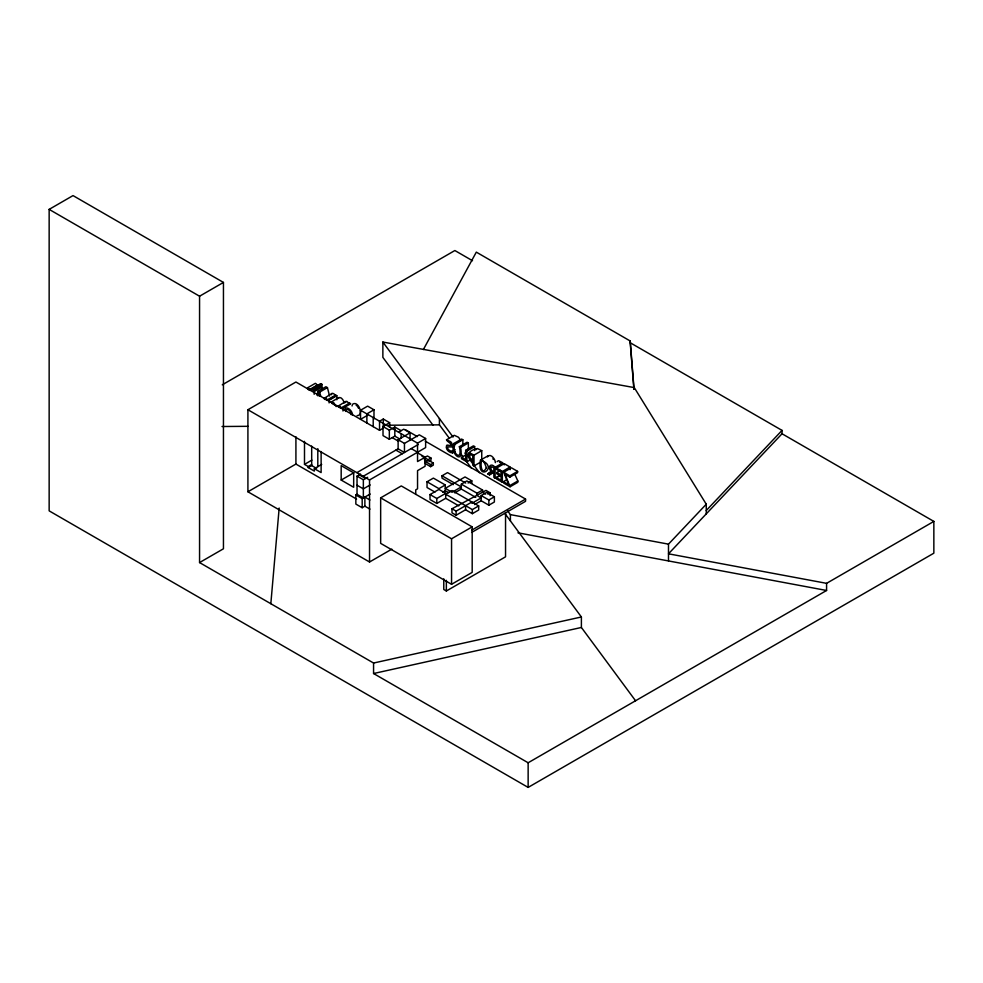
<?xml version="1.0" encoding="UTF-8"?>
<svg xmlns="http://www.w3.org/2000/svg" width="983" height="983" viewBox="0 0 983 983"><rect width="100%" height="100%" fill="white"/><g stroke="black" fill="none" stroke-linecap="round" stroke-linejoin="round"><path stroke-width="1.47" d="M270.829 603.709L279.172 508.039M345.586 411.435C346.335 406.52 351.828 411.705 351.177 414.666M331.369 394.724C331.75 391.713 335.142 394.343 335.658 395.952L335.658 395.055L336.837 395.744L336.837 399.786M344.32 410.427C345.758 404.222 353.044 411.201 352.442 415.121M352.061 405.967L352.283 404.959M317.988 395.965L318.947 393.126L319.672 396.088M316.809 395.043L318.16 391.197L325.901 386.724L327.437 387.609L329.538 396.026M345.008 402.625L346.827 401.347L349.543 403.927L349.543 403.079L350.722 403.755L342.981 408.228L341.801 407.54L341.801 408.4L344.382 406.901M475.919 449.723L477.431 448.543L481.744 450.669L481.744 460.118M497.066 461.666L498.565 460.646L502.854 462.846L495.113 467.318C490.812 461.826 486.843 467.711 491.193 471.164L487.863 473.941L489.473 474.875L493.355 472.639M323.726 398.643L331.91 393.458M487.421 456.948C490.136 452.475 495.567 459.159 495.334 462.637M338.238 398.361C340.499 395.461 344.099 400.597 344.038 403.055M423.378 349.53L476.313 252.127L630.226 341.003L634.035 389.121M337.476 406.52L345.881 401.359M352.639 404.197C358.463 400.167 364.238 415.711 357.038 415.637M480.503 460.13C476.436 483.206 499.806 466.556 480.503 460.13L488.256 455.657M476.485 448.776C467.441 450.914 465.094 456.997 472.762 461.199L472.762 465.217L474.003 465.942L480.454 462.207M668.489 560.937L668.489 544.152L706.261 504.218L634.268 387.597L382.866 342.047L382.866 357.37L433.024 425.234M706.261 510.509L782.038 430.394L630.226 342.748L630.226 341.003M782.038 430.394L782.038 433.761L668.489 553.81L826.58 583.337L933.85 521.408L933.85 553.183L528.141 787.408L49.15 510.865L49.15 209.379L73.025 195.592L223.448 282.428L223.448 548.784L199.561 562.571L199.561 296.215L49.15 209.379M330.73 402.354L338.816 397.55M324.992 399.516L325.692 399.356A2.851 1.647 60 0 1 327.007 400.351M489.473 474.875L492.446 472.295L493.859 473.106L493.859 477.406L495.113 478.119L500.273 475.145M199.561 296.215L223.448 282.428M222.281 384.808L454.859 250.53L472.516 260.728M391.799 549.153L369.534 562.006L247.913 491.783L247.913 409.739L295.92 382.018L379.536 430.308L383.296 428.133L383.296 419.041L379.536 421.216L379.536 430.308M307.556 387.818L315.297 383.345A3.256 1.88 60 0 1 316.231 383.911L317.841 385.975L317.841 384.771L319.02 385.447L311.267 389.919L310.087 389.243L310.087 390.448C309.289 387.253 305.725 388.064 308.723 389.907M310.087 389.243L317.841 384.771M322.006 384.402L314.265 388.875L314.265 390.288L312.926 389.514L312.926 388.101L320.667 383.628L322.006 384.402L322.006 385.827L312.999 390.927L314.179 391.603L321.933 387.13L321.933 389.833M318.16 391.197L319.684 392.082L327.437 387.609M334.367 396.702L327.917 400.425L327.917 399.528L335.658 395.055M327.917 399.528L329.096 400.216L336.837 395.744M341.801 407.54L349.543 403.079M367.642 415.231L360.54 419.336L360.54 410.243L367.642 406.139L373.982 409.788L373.982 418.881M373.982 409.788L366.868 413.892L366.868 422.985M247.913 491.783L295.92 464.062L356.583 499.094M304.497 441.367L304.497 464.381L311.869 460.118M304.497 464.381L308.22 466.532L311.685 464.529M308.22 466.532L308.22 467.576L311.685 465.586L316.575 468.399M399.872 439.045L394.81 436.12L389.342 439.266L383.014 435.616L383.014 426.524L389.637 422.702L389.637 427.249M308.22 467.576L314.339 471.103L314.339 468.658L321.711 464.406M383.014 426.524L389.342 430.173L394.81 427.027L401.138 430.677M398.545 432.176L403.73 429.178L410.071 432.839L410.071 440.421M356.866 472.651L398.115 448.826L398.115 439.733L410.071 432.839M398.115 439.733L404.455 443.394L419.286 434.83L425.627 438.492L425.627 447.584L369.534 479.962L247.913 409.739M341.175 480.06L353.671 487.273L353.671 472.848L341.175 465.635L341.175 480.06L353.917 472.7M357.026 476.128L363.354 479.778L363.354 497.963L357.026 494.314L357.026 476.128L360.54 474.089M360.54 410.243L417.542 443.149L425.627 438.492M363.194 476.3L418.131 444.586M363.354 479.778L367.654 477.296M455.117 451.406L452.536 452.905C448.998 452.868 445.004 448.924 446.626 445.36L447.191 445.09C457.39 446.749 446.184 441.416 446.54 439.782L454.281 435.309L458.324 437.165A4.215 2.433 60 0 1 459.712 439.106L460.216 441.134M370.149 484.951L363.354 488.87L357.026 485.221M369.94 509.108L364.877 506.184L362.186 507.732L355.846 504.082L355.846 494.99L357.026 494.314M468.363 449.686L468.363 442.94L460.622 447.412C464.001 466.04 449.378 453.138 453.851 443.505L461.605 439.032L462.846 439.757L462.846 445.176M421.94 456.186L428.084 459.688L430.972 458.029L430.972 460.437L429.043 461.555M453.851 443.505L455.104 444.23L462.846 439.757M433.319 463.042L428.084 460.019L425.393 461.568L430.628 464.59L433.319 463.042L433.319 465.131L430.628 466.679L425.393 463.657L425.393 460.597M355.846 494.99L362.186 498.639L370.149 494.044M455.104 444.23C450.755 453.028 463.104 462.76 459.38 446.7L467.122 442.227L468.363 442.94M446.54 439.782L450.57 441.637A4.215 2.433 60 0 1 451.971 443.579L452.119 446.958L447.744 446.872L448.002 449.378L451.05 451.283L455.117 449.612M380.654 497.853L401.297 485.934L472.184 526.863L472.184 572.376L451.553 584.295L380.654 543.366L380.654 497.853L451.553 538.782L472.184 526.863M470.783 459.602L466.913 461.838L461.494 458.717L461.494 457.439L465.672 459.847L465.672 450.325L473.413 445.852L474.654 446.577L474.654 450.619M465.672 450.325L466.913 451.037L474.654 446.577M461.494 457.439L466.655 454.453M434.953 492.09L427.027 487.519L427.027 481.768L433.38 478.107L445.262 484.963L445.262 490.726L448.653 492.68M468.744 453.249L470.243 453.126L474.003 455.141L481.744 450.669M453.274 484.656L442.018 478.156L442.018 475.784L447.535 472.602L465.709 483.083M427.027 481.768L438.922 488.637L445.262 484.963M445.704 498.307L436.808 503.443L430.026 499.524L430.026 494.56L438.922 489.423L445.704 493.343L445.704 498.307L458.84 505.876M442.731 492.188L445.262 490.726M475.76 497.398L461.31 489.055L461.31 484.14L466.839 480.945L482.592 490.05L482.592 492.348L485.676 494.13M430.026 494.56L436.808 498.479L445.704 493.343M468.08 483.022L471.815 480.859L471.815 483.231M506.196 480.048L502.325 482.284L496.476 478.918L496.476 477.64L501.084 480.294L501.084 476.288L496.796 473.806L496.796 472.528L501.084 475.01L501.084 472.049L496.476 469.395L496.476 468.117L504.218 463.644L510.066 467.023L510.066 469.714M454.699 492.876L461.31 489.055M487.863 473.941L490.443 472.454M496.796 472.528L500.666 470.292M496.476 468.117L502.325 471.484L510.066 467.023M503.677 472.27L511.43 467.797L517.611 471.373L517.611 472.651L509.858 477.124L505.078 474.359L510.091 486.769L503.554 482.997L503.554 481.719L508.739 484.717L503.677 472.27L509.858 475.846L517.611 471.373M496.476 477.64L500.347 475.403M461.31 484.14L477.062 493.233L482.592 490.05M478.696 505.926L472.356 509.587L445.704 494.203L452.057 490.542L478.696 505.926L478.696 510.017L472.356 513.679L465.573 509.772L456.112 515.227L452.008 512.856L452.008 508.764L485.971 490.406L490.075 492.778L490.075 495.629M481.179 500.765L481.179 495.555L486.696 492.372L494.375 496.796L494.375 502.006L488.858 505.188L481.179 500.765L474.568 504.574M452.008 508.764L456.112 511.135L471.914 502.006L471.914 503.259L481.179 497.914L477.062 495.543L477.062 493.233M487.826 494.08L490.075 492.778M510.091 485.442L517.832 480.97L514.699 474.039M510.091 486.769L517.832 482.297L517.832 480.97M481.179 495.555L488.858 499.991L494.375 496.796M471.643 530.206L525.561 499.069L525.561 501.305L471.643 532.442M443.775 578.827L443.775 589.493L446.356 590.992L505.545 556.82L505.545 512.61M199.561 562.571L373.565 663.034L373.565 673.527L528.141 762.771L826.58 590.476L826.58 583.337M331.836 403.325L334.576 404.91M324.169 397.931L325.791 398.078L327.917 400.425M331.074 402.022L333.79 402.772L336.125 406.593M373.565 663.034L581.395 616.98L581.395 627.473L635.559 700.756M373.565 673.527L581.395 627.473M338.14 405.832L339.651 406.077L341.801 408.4M222.023 426.511L248.048 426.315M388.887 425.234L439.413 424.853L449.428 438.406M507.67 510.927L510.398 514.625L668.489 544.152M517.93 532.811L826.58 590.476M499.499 462.231L500.372 462.661M782.038 433.761L933.85 521.408M459.38 446.7L460.622 447.412M452.45 451.05L452.536 452.905M405.475 429.743L417.357 436.599M425.27 441.17L525.561 499.069M383.296 419.041L389.637 422.702M320.753 386.454L321.933 387.13M312.926 388.101L314.265 388.875M471.815 480.859L465.033 476.939L445.262 488.354L452.057 492.274L461.31 486.929L442.018 475.784M430.972 458.029L427.408 455.977L417.542 461.543L417.542 443.149M392.205 437.619L398.545 441.269M411.213 448.592L417.542 452.241M418.746 453.532L425.086 457.181L425.086 466.274L417.542 470.636L417.542 488.821L415.723 489.866L415.723 494.412M426.905 461.42L424.533 460.056L424.533 457.636M398.115 448.826L404.455 452.487L404.455 443.394M395.903 450.103L402.244 453.765M359.25 474.838L365.59 478.488M369.94 500.015L364.877 497.091L364.877 506.184M314.339 468.658L321.122 472.577L321.122 451.553M356.129 405.193L356.755 405.623M340.904 408.363L339.54 407.367A1.782 1.032 60 0 0 338.914 407.38M357.308 406.151L357.787 406.765M382.866 342.047L453.065 437.03M464.898 453.04L466.716 455.51M469.444 459.196L479.458 472.749M461.26 454.404L463.079 456.874M464.898 459.331L471.262 467.957M504.943 513.519L581.395 616.98M492.925 458.754L493.343 459.491M358.205 407.503L358.537 408.314M319.684 392.082L320.741 396.284M630.226 342.748L633.912 389.366M706.261 504.218L706.261 513.876M528.141 762.771L528.141 787.408M510.398 514.625L510.398 520.916M509.858 475.846L509.858 477.124M504.218 463.644L504.218 464.922M502.325 471.484L502.325 482.284M495.113 467.318L495.113 478.119M488.858 499.991L488.858 505.188M474.003 455.141L474.003 465.942M472.356 509.587L472.356 513.679M466.913 451.037L466.913 461.838M465.573 505.667L465.573 509.772M456.112 511.135L456.112 515.227M451.553 538.782L451.553 584.295M446.356 580.326L446.356 590.992M439.413 418.561L439.413 424.853M438.922 488.637L438.922 489.423M436.808 498.479L436.808 503.443M430.628 464.59L430.628 466.679M401.138 433.712L401.138 438.258M394.81 427.027L394.81 436.12M389.342 430.173L389.342 439.266M373.208 417.554L373.208 426.647M369.534 479.962L369.534 562.006M362.186 498.639L362.186 507.732M342.981 408.228L342.981 411.005M329.096 400.216L329.096 402.907M320.667 383.628L320.667 385.041M317.804 448.641L317.804 466.667M314.179 391.603L314.179 394.306M311.685 446.122L311.685 465.586M295.92 436.722L295.92 464.062M486.364 467.675C479.63 480.92 479.016 446.823 486.364 467.675M469.432 455.276L470.267 458.189L472.762 459.97L472.762 455.657L470.746 454.588L469.432 455.276M490.591 467.306L491.414 470.218L493.859 471.914L493.859 467.834L491.758 466.704L490.591 467.306"/></g></svg>
